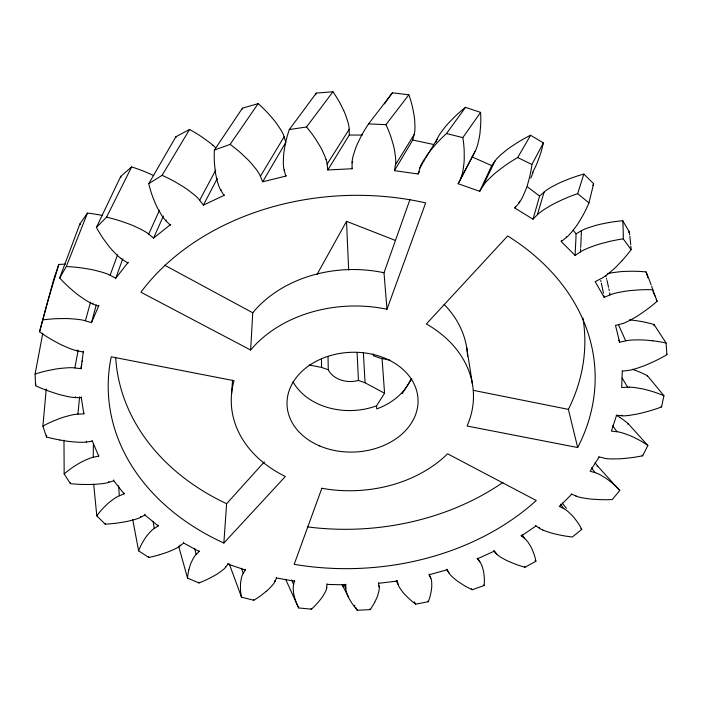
<?xml version="1.0" encoding="UTF-8"?>
<svg xmlns="http://www.w3.org/2000/svg" width="702" height="702" viewBox="0 0 702 702"><rect width="100%" height="100%" fill="white"/><g stroke="black" fill="none" stroke-linecap="round" stroke-linejoin="round"><path stroke-width="1.05" d="M623.279 235.302L623.236 238.864L631.098 249.631A140.102 117.234 -16.2 0 1 622.2 260.503M63.979 440.189L64.163 473.947L70.411 483.669A127.29 94.314 10.7 0 0 83.599 484.477L90.593 484.494A96.464 70.604 10 0 0 95.323 484.301L101.509 483.748A71.779 52.045 9.4 0 0 102.922 483.564L104.607 483.318A34.266 24.509 8.4 0 0 107.353 482.783L113.785 480.791L124.087 493.875L118.173 496.288A32.783 22.815 5.9 0 0 115.918 497.542L114.68 498.323A66.339 45.779 4.8 0 0 113.68 498.999L109.591 502.088A87.259 59.942 4.1 0 0 106.765 504.562L102.957 508.362A112.276 76.746 3.3 0 0 96.797 515.891M573.227 230.203L576.017 233.863L575.965 237.399M608.458 222.613L600.894 224.131A96.349 74.403 -17.1 0 0 595.787 225.403L589.118 227.466A73.368 57.239 -17.5 0 0 587.6 228.01L585.801 228.694A36.276 28.782 -18 0 0 582.853 229.966L581.344 230.747L581.291 234.205M64.163 473.947A114.838 79.44 5.1 0 1 72.745 467.33L77.782 464.101A89.435 62.276 5.9 0 1 81.414 462.056L86.521 459.608A68.103 47.701 6.5 0 1 87.75 459.09L89.251 458.494A33.722 23.868 7.5 0 1 91.839 457.625L93.191 457.265L93.445 443.646M93.278 457.239L98.701 456.124L98.71 455.265M575.947 238.048L575.07 255.423L581.923 250.983A38.031 29.853 -17.3 0 1 584.906 249.482L586.749 248.657A76.948 59.31 -17 0 1 588.302 247.999L595.156 245.446A101.062 77.044 -16.7 0 1 600.429 243.805L608.301 241.734A129.616 97.56 -16.2 0 1 623.236 238.864M581.274 234.837L580.817 245.674M374.719 602.237A109.644 74.061 0.6 0 1 370.182 609.634L357.327 610.249A109.749 74.175 -5.6 0 1 352.018 603.334L349.64 599.455A84.038 56.643 -4.7 0 1 348.253 596.735L346.779 593.041A63.136 42.48 -4 0 1 346.498 592.172L346.218 591.119A30.642 20.586 -2.9 0 1 345.884 589.347L345.656 584.248M59.863 440.014L67.076 441.181A99.465 74.684 11.3 0 0 71.999 441.769L78.527 442.225A74.043 55.002 10.8 0 0 80.037 442.269L81.836 442.295A35.346 25.842 9.9 0 0 84.819 442.199L86.381 442.058L86.425 441.189M98.701 456.124L92.041 440.382M326.044 159.468A39.97 34.872 3.2 0 1 326.886 162.443L327.808 169.963L352.027 168.752L352.141 161.179A39.979 34.916 -7.4 0 1 352.65 158.134L353.071 156.309A82.02 70.981 -11.1 0 1 353.466 154.8L355.598 148.324A108.67 93.305 -13 0 1 357.581 143.515L360.968 136.548A140.856 119.594 -14.9 0 1 368.585 123.868L392.444 92.839L408.862 94.779A136.048 120.919 4.9 0 1 412.688 108.02L414.057 115.163A104.668 93.436 1.3 0 1 414.663 120.051L414.97 126.535A78.861 70.481 -1.8 0 1 414.952 128.036L414.882 129.826A38.356 34.187 -6.7 0 1 414.575 132.801L412.723 140.031L394.454 170.656L418.111 173.999L418.664 173.025M250.64 350.035L140.9 292.216A243.576 186.556 -2.4 0 1 425.666 202.904L386.977 309.249A121.165 92.322 -2.4 0 0 250.64 350.035L252.755 312.785L164.549 265.137M580.773 246.358L580.712 247.385M59.863 440.005A131.16 99.851 11.9 0 1 46.472 437.013L46.586 435.196M580.624 248.762L580.387 251.878M223.859 543.041A243.576 186.556 -2.4 0 1 111.232 356.8L234.056 380.695A121.165 92.322 -2.4 0 0 285.372 476.482L223.859 543.041L226.614 503.703L264.364 461.863M231.528 394.27L232.555 380.194M46.472 437.013L42.901 426.123L46.244 389.005M42.901 426.123A117.954 82.862 6.8 0 1 53.738 420.858L59.907 418.427A91.997 65.154 7.6 0 1 64.259 416.97L70.253 415.347A70.121 50.026 8.2 0 1 71.665 415.022L73.394 414.68A34.767 25.114 9.1 0 1 76.316 414.224L83.81 413.864L81.327 397.727L73.649 397.472A36.443 27.343 11.2 0 1 70.56 397.051L68.708 396.735A76.255 58.222 11.9 0 1 67.164 396.428L60.565 394.857A102.334 79.063 12.3 0 1 55.66 393.427L48.543 391.023A134.731 105.66 12.6 0 1 35.556 385.705L35.1 374.043A121.516 86.987 8.5 0 1 47.903 370.577L55.002 369.182A94.849 68.559 9.2 0 1 59.933 368.453L66.602 367.848A72.324 52.729 9.7 0 1 68.155 367.769L70.033 367.716A35.863 26.536 10.6 0 1 73.183 367.769L81.002 368.69L83.406 351.105M629.238 387.144L621.7 387.513L622.262 370.84M83.81 413.864L83.898 412.987M77.913 414.083L79.624 396.858M394.454 170.656L395.665 163.145A40.005 35.074 -3.8 0 0 395.7 160.082L395.603 158.248A82.204 72.034 0.6 0 0 395.472 156.713L394.506 150.105A109.073 95.27 3.3 0 0 393.383 145.165L391.26 137.952A141.672 122.929 6.2 0 0 385.951 124.684L408.862 94.779M81.327 397.727L81.441 396.849M75.307 397.595L75.421 396.709M285.635 579.334L298.692 607.941L311.451 609.169A111.214 75.658 2.4 0 0 317.988 602.509L321.042 598.762A84.933 57.546 1.6 0 0 322.911 596.121L325.035 592.506A63.663 43.006 0.9 0 0 325.465 591.654L325.93 590.619A30.783 20.727 -0.2 0 0 326.579 588.873L327.009 583.774M35.556 385.696L35.855 383.854M561.433 240.417L561.249 241.506L575.07 255.423M566.409 236.881L566.286 237.592L561.249 241.506M35.1 374.043L42.796 333.213M81.002 368.69L81.801 364.329M74.868 367.892L78.097 350.64M82.274 361.749L82.432 360.898M632.379 369.27L637.1 371.016A113.127 81.221 -11.6 0 1 647.472 375.754L663.934 395.726L661.547 406.941A131.485 100.342 -16.8 0 1 648.472 411.24L641.391 413.109A99.719 75.053 -16.2 0 1 636.53 414.18L630.054 415.268A74.236 55.265 -15.7 0 1 628.553 415.47L626.754 415.663A35.442 25.965 -14.8 0 1 623.771 415.865L616.242 415.259M538.829 198.806L539.557 196.069L545.454 190.909A37.101 30.326 -18.4 0 1 548.104 189.084L549.754 188.048A75.254 60.407 -18.3 0 1 551.158 187.223L557.423 183.906A98.964 78.571 -18.1 0 1 562.302 181.66L569.664 178.694A127.123 99.631 -17.7 0 1 583.853 174.087L593.646 183.749L588.934 202.887A141.374 121.551 -13.1 0 1 582.914 215.409L579.132 221.841A108.301 91.901 -14.7 0 1 576.298 226.088L572.148 231.52A81.248 68.155 -15.7 0 1 571.121 232.731L569.848 234.161A39.207 32.274 -16.8 0 1 567.593 236.442L566.286 237.592M326.79 587.978L326.509 587.276M65.339 264.145A122.13 92.322 11.1 0 0 58.792 264.461L47.789 301.228L39.531 331.792A137.741 111.442 12.7 0 0 51.404 339.47L58.038 343.155A104.861 83.529 12.7 0 0 62.689 345.463L69.033 348.201A78.282 61.574 12.6 0 0 70.525 348.78L72.332 349.429A37.496 28.94 12.2 0 0 75.404 350.386L77.071 350.798L77.255 349.921M188.82 569.884L190.066 565.549A84.354 56.959 0.6 0 1 191.172 562.627L193.024 558.827A63.856 43.199 1.3 0 1 193.524 557.967L194.164 556.94A31.362 21.306 2.4 0 1 195.375 555.282L199.184 551.491L198.999 550.728M294.48 580.528L293.418 585.608A30.677 20.621 -1.2 0 0 293.234 587.407L293.217 588.487A62.961 42.304 -2.3 0 0 293.234 589.39L293.638 593.26A83.591 56.195 -3 0 0 294.226 596.147L295.445 600.333A108.819 73.245 -3.8 0 0 298.692 607.941M39.531 331.792L53.449 280.23L58.792 264.47M42.524 319.91A125.36 91.76 10 0 1 56.818 318.682L64.566 318.532A97.841 72.438 10.6 0 1 69.867 318.682L76.913 319.252A74.587 55.765 11.1 0 1 78.545 319.445L80.493 319.726A36.952 28.089 11.7 0 1 83.713 320.331L91.479 322.648L96.288 304.958M647.279 376.439L647.463 375.763M538.645 199.491L532.993 219.217L514.856 208.011L515.294 206.818M544.12 191.962L537.407 214.698L532.993 219.217M85.407 320.761L90.567 302.114M616.479 415.619L611.398 431.098L618.418 431.932A33.81 23.973 -12.5 0 1 621.103 432.555L622.665 432.994A68.261 47.885 -11.5 0 1 623.946 433.388L629.325 435.337A89.637 62.504 -10.8 0 1 633.178 437.021L638.566 439.742A115.084 79.703 -10 0 1 647.858 445.507L642.663 455.809A127.632 94.77 -15.6 0 1 629.562 457.906L622.569 458.599A96.718 70.937 -14.9 0 1 617.83 458.871L611.582 458.924A71.973 52.281 -14.3 0 1 610.152 458.88L608.441 458.792A34.354 24.614 -13.3 0 1 605.642 458.529L598.718 456.783M583.853 174.096L577.658 193.664A133.345 103.291 -17.2 0 0 563.101 199.368L555.607 202.904A103.773 81.502 -17.4 0 0 550.675 205.537L544.383 209.371A78.878 62.68 -17.4 0 0 542.979 210.31L541.33 211.469A38.856 31.467 -17.3 0 0 538.715 213.522L537.407 214.698M418.111 173.999L420.34 166.655A39.821 34.161 -12.9 0 1 421.683 163.785L422.595 162.101A81.458 68.805 -15.1 0 1 423.403 160.705L427.255 154.809A107.687 89.988 -16.1 0 1 430.502 150.509L435.688 144.384A139.163 114.716 -17 0 1 446.507 133.529L465.505 107.362L480.572 112.39A136.17 121.92 -2.9 0 1 480.616 125.912L479.984 133.073A104.668 93.375 -6.7 0 1 479.238 137.899L477.781 144.226A78.782 69.928 -9.5 0 1 477.36 145.665L476.807 147.394A38.25 33.556 -13 0 1 475.702 150.21L458.16 183.731L479.712 191.321L483.862 184.635A39.461 32.95 -16 0 1 485.924 182.108L487.258 180.651A80.405 65.927 -17 0 1 488.399 179.449L493.673 174.473A106.028 85.916 -17.3 0 1 497.929 170.919L504.519 165.979A136.609 109.126 -17.6 0 1 517.707 157.529L530.598 135.267L543.366 142.927A136.004 120.665 -10.5 0 1 539.794 155.914L537.284 162.671A104.387 91.672 -13.1 0 1 535.293 167.173L533.23 171.209M91.479 322.648L98.938 305.361M98.684 306.221L92.725 303.931L92.98 303.062M92.725 303.931L91.137 303.211A38.426 30.572 12.6 0 1 88.268 301.693L86.6 300.719A79.958 64.891 12.5 0 1 85.232 299.868L79.519 295.963A106.862 87.829 12.2 0 1 75.412 292.804L69.656 287.89A139.952 116.813 11.6 0 1 59.679 277.974L66.304 266.523A129.282 97.087 11.3 0 1 81.406 267.901L89.417 269.164A100.816 76.667 11.8 0 1 94.814 270.279L101.878 272.139A76.772 59.029 12.1 0 1 103.492 272.639L105.405 273.271A37.952 29.712 12.5 0 1 108.52 274.464L115.786 278.203L122.481 259.529L121.235 258.687M59.688 277.974L79.852 223.991L87.478 213.083A125.763 97.517 12.5 0 1 102.044 215.391M386.977 309.249L384.003 272.762L409.986 199.447M110.126 275.21L117.585 254.817M66.304 266.523L87.478 213.083M435.942 142.058L436.328 141.023M436.46 140.681L437.679 137.82A38.127 33.029 -15.3 0 1 439.215 135.117L440.233 133.529A77.922 66.409 -17.1 0 1 441.128 132.23L445.322 126.755A102.948 86.776 -17.8 0 1 448.789 122.789L454.264 117.181A132.941 110.53 -18.4 0 1 465.496 107.353M115.786 278.203L128.282 262.197M519.603 201.237L518.848 203.194L514.856 208.011M127.975 263.022L122.56 259.626L122.885 258.801M530.773 178.106L533.09 172.543M460.802 178.22L461.407 176.676A39.926 34.626 -10.3 0 0 462.285 173.719L462.706 171.92A82.187 71.929 -6.5 0 0 463.004 170.41L463.917 163.838A109.161 95.832 -3.8 0 0 464.233 158.845L464.206 151.465A141.988 124.754 -0.3 0 0 462.837 137.61L480.572 112.39M121.148 258.626A39.154 32.152 12.1 0 1 118.673 256.572L117.252 255.282A81.169 67.918 11.1 0 1 116.102 254.185L111.407 249.21A108.213 91.611 10.2 0 1 108.143 245.27L103.703 239.259A141.295 121.235 8.6 0 1 96.393 227.43L106.572 217.155A133.038 102.79 12.3 0 1 121.604 221.367L129.405 224.14A103.554 81.116 12.5 0 1 134.591 226.272L141.234 229.449A78.721 62.39 12.6 0 1 142.717 230.247L144.48 231.239A38.794 31.336 12.5 0 1 147.297 233.011L153.571 238.092L163.382 215.962M266.269 591.321A86.416 59.056 3.3 0 0 268.866 588.969L271.99 585.696A64.619 43.98 2.6 0 0 272.657 584.915L273.42 583.959A31.134 21.078 1.5 0 0 274.552 582.318L276.535 578.009L276.281 577.316M148.719 234.047L159.459 210.302M96.393 227.43L120.726 176.413L131.634 166.944A129.133 102.983 13.5 0 1 145.805 172.069L153.097 175.289A100.404 81.151 13.6 0 1 153.791 175.632M153.571 238.092L170.709 224.403M530.598 135.258A130.326 105.133 -18.5 0 0 517.409 142.603L510.749 146.964A101.228 82.783 -18.5 0 0 506.414 150.131L500.982 154.633A76.808 63.54 -18.3 0 0 499.798 155.721L498.402 157.055A37.732 31.783 -17.7 0 0 496.226 159.372L491.707 165.611L479.712 191.321M170.358 225.175L165.874 220.788L166.242 220.007M106.572 217.155L131.634 166.944M495.173 160.67L482.879 186.039M165.874 220.788L164.742 219.515A39.654 33.529 10.1 0 1 162.829 217.006L161.767 215.453A81.88 70.367 7.9 0 1 160.934 214.136L157.625 208.283A108.924 94.428 6 0 1 155.467 203.729L152.711 196.885A141.883 124.105 3.2 0 1 148.754 183.661L162.092 175.333A136.355 108.626 12.8 0 1 176.079 182.406L183.143 186.653A105.862 85.547 12.6 0 1 187.75 189.759L193.515 194.182A80.291 65.663 12.3 0 1 194.779 195.253L196.262 196.578A39.417 32.836 11.4 0 1 198.578 198.877L203.413 205.116L217.243 178.536M458.16 183.731L474.991 151.667M199.701 200.175L215.751 170.121M543.366 142.927L531.905 164.496A141.909 124.254 -7.5 0 1 529.387 178.062L527.395 185.161A108.959 94.612 -10.3 0 1 525.728 189.917L523.069 196.077A81.923 70.533 -12.3 0 1 522.367 197.473L521.481 199.122A39.681 33.635 -14.6 0 1 519.849 201.816L518.848 203.194M374.719 602.237L376.667 598.157A83.986 56.59 -0.2 0 0 377.755 595.322L378.826 591.496A63.101 42.445 -0.9 0 0 379.001 590.601L379.177 589.531A30.634 20.577 -2 0 0 379.308 587.732L378.448 582.704M203.413 205.116L223.982 195.419L224.35 194.717M223.982 195.419L220.77 190.216L221.148 189.505M148.763 183.661L175.869 136.75L189.575 129.458A132.002 108.459 13.7 0 1 202.378 137.311L208.784 141.936A102.352 85.258 13.4 0 1 212.925 145.279M245.051 569.296L245.279 570.015L242.69 574.201A30.923 20.867 0.6 0 0 241.988 575.965L241.663 577.044A63.198 42.541 -0.5 0 0 241.418 577.939L240.707 581.853A83.696 56.3 -1.2 0 0 240.461 584.81L240.47 589.145A108.608 73.034 -2 0 0 241.506 597.191L253.799 600.254A113.461 77.983 4.2 0 0 262.171 594.594L266.269 591.321M316.971 274.535L346.525 221.323L395.287 240.391M627.702 424.14L628.044 423.525A110.337 78.124 -9.8 0 0 619.787 417.365M532.985 171.657L532.493 172.534M214.373 150.07L230.133 144.384A138.97 114.259 12.3 0 1 242.05 154.098L247.867 159.661A107.573 89.663 11.5 0 1 251.553 163.61L256.011 169.085A81.388 68.577 10.5 0 1 256.967 170.384L258.055 171.972A39.803 34.073 8.4 0 1 259.696 174.693L262.697 181.774L285.819 142.33L283.608 135.214A38.268 33.626 7.8 0 0 282.292 132.45L281.405 130.826A78.37 67.91 10.5 0 0 280.616 129.493L276.86 123.85A103.694 88.952 11.8 0 0 273.701 119.744L268.655 113.917A134.152 113.601 12.9 0 0 258.143 103.642L242.444 108.161L214.373 150.07A141.997 124.807 -3.9 0 0 214.514 163.97L215.277 171.306A109.161 95.797 -0.4 0 0 216.119 176.237L217.743 182.678A82.178 71.858 2.3 0 0 218.199 184.143L218.805 185.89A39.909 34.565 6 0 0 219.998 188.741L220.77 190.216M418.936 172.534L419.489 171.569M162.092 175.333L189.575 129.458M260.442 176.184L284.187 136.723M262.697 181.774L285.837 176.088L286.205 175.456M598.999 457.169L590.128 471.209L596.375 473.078A32.862 22.894 -10.8 0 1 598.674 474.078L599.999 474.736A66.479 45.928 -9.8 0 1 601.079 475.315L605.493 477.992A87.434 60.118 -9.1 0 1 608.581 480.186L612.802 483.608A112.478 76.948 -8.3 0 1 619.778 490.514L612.232 499.578A123.71 89.663 -14.2 0 1 599.622 499.613L592.988 499.236A93.761 67.234 -13.4 0 1 588.539 498.789L582.757 497.902A69.788 49.631 -12.7 0 1 581.449 497.639L579.896 497.306A33.345 23.438 -11.7 0 1 577.369 496.621L571.279 493.91M419.761 168.217L420.042 167.734M420.893 166.277L420.322 167.243M421.735 164.838L422.297 163.891M421.174 165.804L421.454 165.321M423.42 161.995L423.701 161.53M423.973 161.056L424.254 160.591M422.578 163.417L422.858 162.943M285.837 176.088L284.152 170.34L284.529 169.708M327.808 169.963L349.28 135.038L349.096 127.641A38.364 34.214 1.2 0 0 348.578 124.675L348.157 122.92A78.756 69.744 5.6 0 0 347.753 121.455L345.656 115.198A104.422 91.839 7.9 0 0 343.708 110.565M352.027 168.752L352.36 168.19M425.912 157.801L426.456 156.871M424.807 159.652L425.087 159.187M429.168 152.325L428.088 154.133M429.431 151.878L429.966 150.983M427.816 154.589L426.728 156.414M431.291 148.763L430.229 150.535M431.554 148.324L436.986 139.303M395.507 164.768L414.268 134.372M327.185 164.049L349.236 129.229M352.009 162.811L352.694 161.697M410.731 379.334A63.215 49.263 -2.4 0 1 376.737 408.924L376.535 405.844L384.573 393.225L382.063 358.704M402.097 393.743L411.855 378.703M230.133 144.384L258.143 103.65M284.152 170.34L283.827 168.743A39.996 35.065 -0.4 0 1 283.459 165.698L283.362 163.864A82.213 72.078 -4.8 0 1 283.327 162.329L283.573 155.668A109.091 95.384 -7.5 0 1 284.152 150.64L285.486 143.261A141.725 123.175 -10.5 0 1 289.329 129.537L316.321 93.085L332.959 91.751A135.468 117.945 10.2 0 1 340.382 103.878L343.708 110.565M289.338 129.537L306.493 126.992L332.959 91.751M178.685 546.305L187.531 578.079L198.973 582.967A116.304 81.028 5.9 0 0 208.977 578.545L214.013 575.886A88.382 61.135 5.1 0 0 217.287 573.929L221.349 571.121A65.962 45.376 4.4 0 0 222.236 570.445L223.271 569.603A31.669 21.63 3.3 0 0 224.877 568.137L228.089 564.136L227.878 563.408M597.148 466.663L597.63 466.128A108.082 75.728 -7.9 0 0 594.998 462.723M622.2 260.503L616.988 265.979A107.011 88.18 -16.9 0 1 613.223 269.542L607.932 273.999A80.081 65.163 -17.2 0 1 606.66 274.973L605.106 276.123A38.496 30.712 -17.4 0 1 602.404 277.913L595.182 281.651L604.159 297.323L611.67 294.252A37.039 28.22 -16.6 0 1 614.829 293.331L616.742 292.857A74.781 56.028 -16 0 1 618.348 292.497L625.333 291.233A98.104 72.78 -15.5 0 1 630.615 290.558L638.381 289.935A125.693 92.199 -14.9 0 1 652.807 289.75L657.09 301.307A137.961 111.925 -17.4 0 1 646.042 310.135L639.812 314.47A105.063 83.907 -17.5 0 1 635.415 317.225L629.369 320.586A78.44 61.864 -17.4 0 1 627.93 321.305L626.193 322.13A37.583 29.08 -17.1 0 1 623.236 323.394L615.478 325.421M571.586 494.322L559.538 506.475L559.222 506.045M559.538 506.475L564.768 509.161A32.055 22.025 -9.1 0 1 566.698 510.512L567.742 511.346A65.023 44.393 -8 0 1 568.585 512.056L571.954 515.286A85.679 58.301 -7.3 0 1 574.218 517.848L577.193 521.761A110.495 74.921 -6.5 0 1 581.765 529.405L572.332 537.004A119.963 85.161 -12.6 0 1 560.626 535.196L554.571 533.862A90.997 64.014 -11.7 0 1 550.552 532.774L545.419 531.063A67.804 47.367 -11.1 0 1 544.269 530.624L542.909 530.063M160.196 554.562L166.058 552.641A90.777 63.768 6.8 0 0 169.919 551.175L174.833 548.99A67.646 47.192 6.1 0 0 175.93 548.438L177.211 547.753A32.389 22.385 5.1 0 0 179.247 546.525L183.643 543.023L183.485 542.242M180.195 545.858L180.089 545.033M542.909 530.063A32.459 22.464 -10 0 1 540.742 529.045L535.977 525.973L521.393 535.916L521.059 535.442M158.064 525.131L158.187 525.93L153.238 529.15A31.994 21.964 4.1 0 0 151.527 530.624L150.579 531.554A64.909 44.279 3.1 0 0 149.824 532.344L146.832 535.872A85.547 58.169 2.4 0 0 144.866 538.636L142.339 542.804A110.363 74.781 1.6 0 0 138.627 550.842L148.789 557.476A119.656 84.802 7.6 0 0 160.196 554.554M576.017 233.863L581.344 230.747M521.393 535.916L525.596 539.32A31.414 21.358 -7.3 0 1 526.983 540.856L527.737 541.812A63.935 43.278 -6.2 0 1 528.325 542.628L530.589 546.235A84.433 57.037 -5.6 0 1 532.002 549.034L533.713 553.237A109.205 73.622 -4.7 0 1 535.898 561.275L525.008 567.251L524.622 566.777M93.673 484.117L96.806 515.891L105.239 524.166A123.376 89.259 9.2 0 0 117.734 522.99L124.263 521.972A93.515 66.936 8.4 0 0 128.624 521.095L134.257 519.655A69.612 49.421 7.8 0 0 135.53 519.269L137.03 518.787A33.266 23.35 6.8 0 0 139.452 517.865L144.937 515.031L144.831 514.215M525.008 567.251A116.567 81.327 -10.9 0 1 514.548 563.811L509.231 561.644A88.575 61.337 -10 0 1 505.765 560.012L501.403 557.607A66.093 45.516 -9.3 0 1 500.438 557.019L499.324 556.282A31.73 21.683 -8.3 0 1 497.569 554.975L493.927 551.307L477.43 558.818L477.088 558.301M477.474 558.265L480.422 562.679A30.949 20.893 -5.6 0 1 481.344 564.426L481.791 565.461A63.241 42.585 -4.5 0 1 482.125 566.33L483.266 570.156A83.731 56.335 -3.8 0 1 483.827 573.078L484.283 577.404A108.626 73.052 -2.9 0 1 484.126 585.512L472.2 589.75A113.68 78.212 -9.1 0 1 463.241 584.915L458.81 582.046A86.565 59.214 -8.3 0 1 455.967 579.957L452.492 577A64.724 44.086 -7.6 0 1 451.746 576.281L450.886 575.403A31.169 21.113 -6.5 0 1 449.578 573.876L446.946 569.778M448.982 573.025L447.139 569.778L429.334 574.71L429.01 574.157M618.795 340.154L619.612 342.19L627.334 340.505A35.96 26.658 -15.5 0 1 630.475 340.145L632.362 340.014A72.517 52.975 -14.6 0 1 633.924 339.935L640.654 339.891A95.103 68.875 -14.1 0 1 645.664 340.119L652.913 340.812M429.334 574.71L431.142 578.974A30.695 20.639 -3.8 0 1 431.519 580.747L431.651 581.818A62.961 42.313 -2.7 0 1 431.73 582.721L431.756 586.618A83.573 56.186 -2 0 1 431.476 589.54L430.712 593.822A108.775 73.201 -1.1 0 1 428.308 601.711L415.724 604.15A111.381 75.825 -7.4 0 1 408.503 598.157L405.054 594.717A85.039 57.652 -6.5 0 1 402.913 592.269L400.403 588.881A63.724 43.068 -5.8 0 1 399.886 588.065L399.306 587.083A30.809 20.744 -4.7 0 1 398.482 585.407L396.955 580.457M622.437 371.183L630.08 370.165A36.539 27.475 -16.1 0 0 633.134 369.454L634.95 368.945A76.439 58.503 -16.8 0 0 636.451 368.489L642.883 366.277A102.571 79.44 -17.1 0 0 647.639 364.373L654.492 361.267A135.021 106.16 -17.5 0 0 666.9 354.685L666.093 343.015L654.01 324.5A116.365 84.986 -13.3 0 0 641.821 321.586L635.073 320.489A90.777 66.892 -14.1 0 0 630.387 319.972L629.422 319.893M397.279 581.045L378.764 583.301M86.381 442.058L92.006 441.251M349.28 135.038L362.355 135.056M345.954 584.88L327.299 584.415M368.594 123.868L385.942 124.684M294.752 581.195L276.535 578.009M412.723 140.031L433.529 144.472M77.071 350.798L83.222 351.983M577.676 447.534L467.067 426.017A121.165 92.322 -2.4 0 0 426.36 323.947L507.66 235.977A243.576 186.556 -2.4 0 1 577.676 447.534L568.383 409.363A234.784 184.064 -2.4 0 0 582.95 318.059M473.253 390.33L568.383 409.363M309.143 364.943L321.569 367.427L328.282 369.796A24.228 18.91 -2.4 0 0 358.45 380.449L365.04 382.774L384.573 393.225M389.943 360.152L380.317 358.195L373.648 355.791A24.228 18.91 -2.4 0 0 372.832 354.256M446.516 133.529L462.829 137.618M245.279 570.015L228.089 564.136M471.99 156.853L491.707 165.611M517.707 157.538L531.905 164.496M199.184 551.491L183.643 543.023M563.75 508.573L560.477 504.212M616.391 415.233L619.796 417.365M527.588 186.96L539.557 196.069M158.187 525.93L144.937 515.031M577.658 193.664L588.934 202.887M212.925 145.279L215.742 147.78M619.769 490.514L597.63 466.128M642.663 455.809L642.032 455.115M647.849 445.507L628.044 423.525M581.765 529.413L581.019 528.58M661.547 406.941L661.021 406.309M535.889 561.284L535.126 560.363M477.43 558.818L479.878 561.863M562.205 503.018L566.453 508.38M576.088 496.182L575.447 495.358M595.077 472.613L591.453 467.795M483.739 585.003L484.117 585.512M539.663 528.422L538.996 527.518M472.2 589.75L471.437 588.715M524.763 538.548L522.034 534.766M535.652 525.517L535.977 525.973M616.935 431.686L612.732 425.737M496.718 554.22L494.313 550.728M622.183 415.882L621.7 415.172M493.585 550.807L493.927 551.307M666.9 354.677L666.505 354.089M427.93 601.149L428.299 601.711M415.724 604.15L414.259 601.877M608.467 222.613A123.57 94.305 -16.5 0 1 622.735 220.744L629.185 231.669L629.668 234.88M446.805 569.243L447.139 569.778M622.165 378.097L627.623 387.153M430.852 578.097L429.15 575.263M369.831 609.029L370.182 609.634M398.166 584.538L396.182 580.975M357.327 610.249L355.958 607.774M354.589 605.291L354.931 605.914M379.273 586.837L378.632 585.582M342.295 584.863L348.253 596.735M342.26 584.784L343.199 586.679M345.823 588.39L344.006 584.608M311.135 608.511L311.451 609.169M618.497 324.719L625.666 340.795M652.5 290.452L652.755 291.005M653.255 292.111L653.632 292.953M653.878 293.524L654.246 294.375M607.686 273.675A35.319 27.255 -17 0 1 610.126 273.122L611.968 272.78A71.306 54.194 -16.2 0 1 613.513 272.525L620.182 271.718A93.559 70.463 -15.7 0 1 625.21 271.376L632.546 271.235A119.902 89.373 -15 0 1 646.094 271.92L647.226 274.614M654.606 295.235L654.843 295.805M647.665 275.684L647.446 275.149M655.563 297.543L655.326 296.964M647.893 276.219L651.149 284.845M656.282 299.289L657.09 301.307M293.62 584.652L291.725 579.922M253.527 599.552L253.799 600.254M274.789 580.721L275.052 581.405M241.514 597.191L229.247 563.776M651.64 286.284L652.799 289.75M326.053 159.459L325.43 157.696A81.985 70.832 6.7 0 0 324.868 156.239L322.051 150.009A108.608 93.059 8.6 0 0 319.559 145.419L315.444 138.838A140.742 119.217 10.3 0 0 306.502 126.983M243.164 573.288L241.549 568.251M198.736 582.204L198.973 582.967M615.593 325.754L619.612 342.19M646.094 271.928L646.717 274.078M225.421 566.567L225.632 567.304M646.919 274.789L647.121 275.509M647.507 276.939L647.7 277.659M605.887 275.86L606.037 276.474M606.502 278.325L606.73 279.256M607.037 280.502L608.537 287.215M196.121 554.44L194.665 548.359M600.745 280.467L601.035 281.739M601.403 283.327L601.623 284.292M601.763 284.933L602.649 289.206M148.622 556.668L148.789 557.476M608.871 288.855L609.204 290.514M602.781 289.873L603.044 291.216M138.636 550.842L132.731 519.682M609.652 292.848L610.029 294.84M603.167 291.892L603.43 293.243M603.869 295.63L604.159 297.323M466.646 347.315L472.56 384.854M153.106 521.235L154.238 528.413M629.852 236.232L630.747 244.638M140.575 516.488L140.681 517.304M105.133 523.315L105.239 524.166M622.735 220.753L623.007 224.798M630.861 246.104L631.098 249.631M118.603 485.81L119.331 495.744M124.026 493.032L124.087 493.875M373.534 354.001L373.648 355.791M623.034 225.342L623.279 234.714M363.39 352.658L365.04 382.774M357.09 352.501L358.45 380.449M346.525 221.323L348.657 270.033M108.731 481.563L108.775 482.414M113.75 479.949L113.785 480.791M70.384 482.783L70.411 483.669M328.018 356.458L328.282 369.796M321.455 358.696L321.569 367.427M654.01 324.5L654.018 325.93M502.948 482.432A234.784 184.064 -2.4 0 1 307.406 526.886M226.614 503.703A234.784 184.064 -2.4 0 1 115.69 357.476M252.755 312.785A116.83 91.155 -2.4 0 1 384.003 272.762M444.085 304.352A116.83 91.155 -2.4 0 1 467.541 356.44M593.655 183.749A135.354 117.488 -15.5 0 1 592.83 185.354M629.185 231.669A133.942 113.022 -17.9 0 1 628.606 232.362M55.326 276.667A133.161 111.056 13.5 0 1 54.633 276.079M80.388 224.71A134.898 115.874 11.9 0 1 79.844 223.991M121.069 177.237A135.828 119.621 8 0 1 120.718 176.413M175.974 137.645A136.144 121.692 1.3 0 1 175.86 136.75M242.304 109.073A136.135 121.578 -6.8 0 1 242.436 108.161M315.549 94.814A135.767 119.305 -13.3 0 1 316.312 93.085M384.538 103.852A134.766 115.426 -16.9 0 1 392.436 92.831M187.531 578.079A109.126 73.552 -0.2 0 1 188.829 569.884M663.943 395.726A118.243 83.187 -11.7 0 0 652.527 391.54L646.103 389.715A92.234 65.426 -12.5 0 0 641.584 388.689L635.424 387.662A70.305 50.246 -13.1 0 0 633.967 387.478L632.212 387.302A34.863 25.228 -14.1 0 0 629.238 387.144M652.913 340.812A121.832 87.373 -13.4 0 1 666.101 343.006M376.535 405.844A63.022 49.21 -2.4 0 1 293.041 381.906M321.849 488.276L294.182 564.329A243.576 186.556 -2.4 0 0 536.258 500.508L447.578 453.79A121.165 92.322 -2.4 0 1 321.849 488.276M319.726 445.954A65.549 49.886 -2.4 0 0 418.059 401.061A65.549 49.886 -2.4 0 0 319.814 359.512A65.549 49.886 -2.4 0 0 319.726 445.954"/></g></svg>
